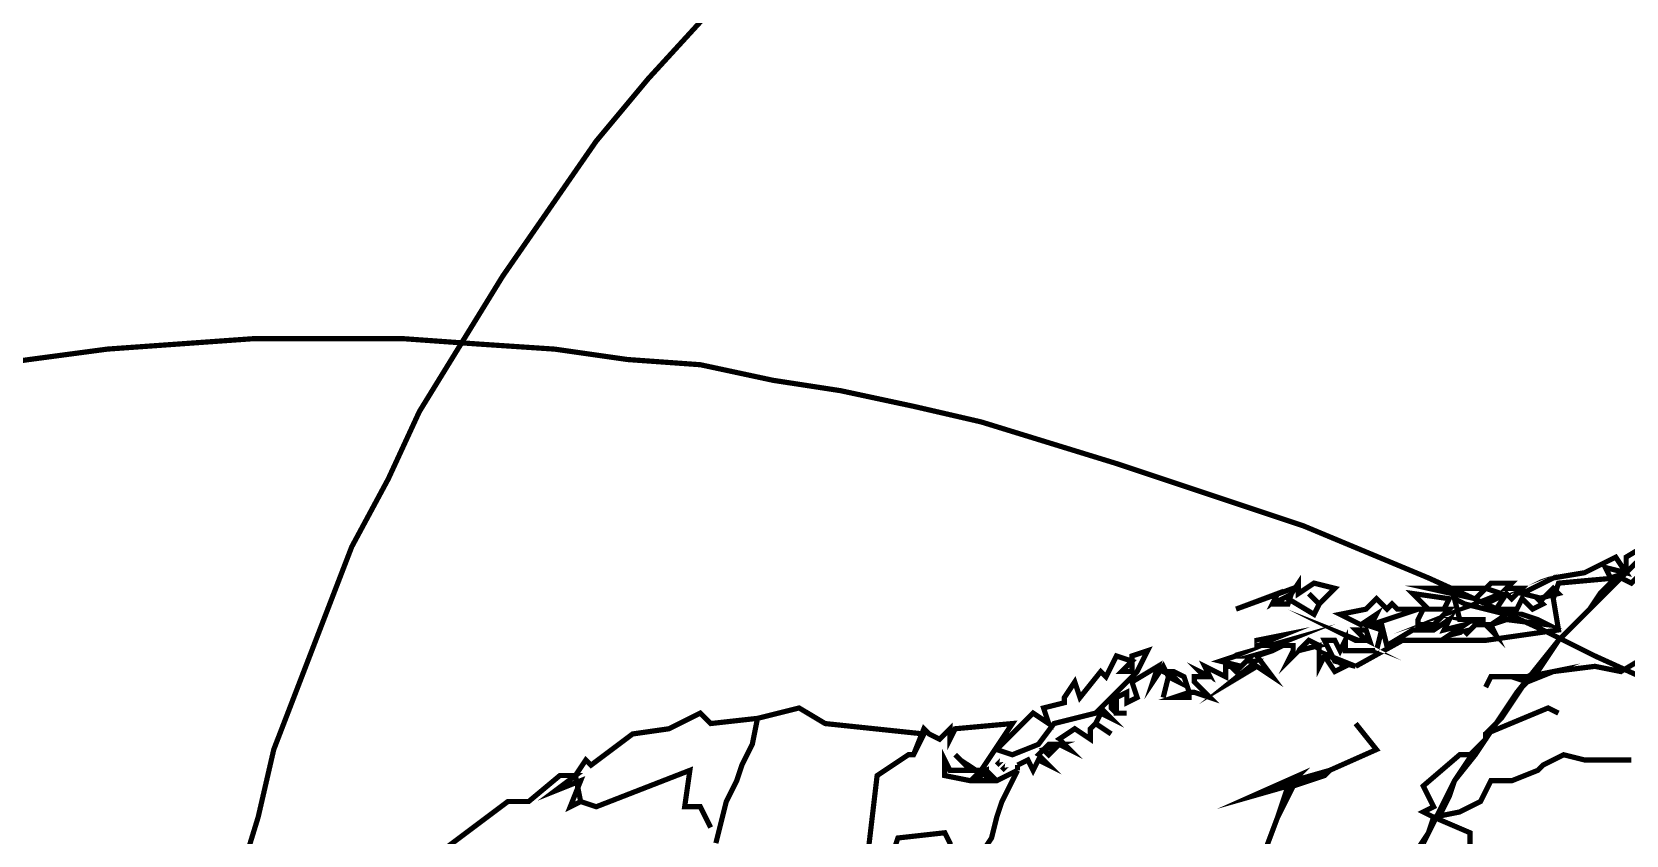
# Model space of a CAD drawing. Extents: x 475 to 2724, y -1 to 2248.
# Drawn here: x 1136.5 to 1443, y 1511.5 to 1666 of the extents above; entities that cross this region are included whole.
import ezdxf

# ---------------------------------------------------------------- set-up
doc = ezdxf.new("R2010")
doc.units = 0
doc.layers.get('0').update_dxf_attribs({"color": 8, "linetype": 'CONTINUOUS'})

msp = doc.modelspace()

# ---------------------------------------------------------------- linework, layer by layer
at = {"color": 7, "const_width": 1}
for points in [[(1266, 1669), (1255, 1657), (1245, 1645), (1236, 1632), (1227, 1619), (1219, 1606), (1211, 1593), (1205, 1580), (1198, 1567), (1193, 1554), (1188, 1541), (1183, 1528), (1180, 1515), (1176, 1502)], [(1122, 1601), (1136, 1603), (1151, 1605), (1165, 1606), (1179, 1607), (1194, 1607), (1208, 1607), (1222, 1606), (1237, 1605), (1251, 1603), (1265, 1602), (1279, 1599), (1292, 1597), (1306, 1594), (1319, 1591), (1332, 1587), (1345, 1583), (1357, 1579), (1369, 1575), (1381, 1571), (1393, 1566), (1405, 1561), (1416, 1556), (1427, 1551), (1437, 1546), (1448, 1541)], [(1445, 1564), (1440, 1559), (1435, 1554), (1430, 1549), (1426, 1544), (1422, 1539), (1418, 1533), (1414, 1527), (1410, 1522), (1407, 1516), (1404, 1510)]]:
    msp.add_lwpolyline(points, dxfattribs=at)
at = {"color": 94, "const_width": 1}
for points in [[(1391, 1544), (1387, 1545), (1385, 1549), (1385, 1549), (1387, 1549), (1388, 1547), (1389, 1549), (1389, 1547), (1395, 1547), (1396, 1551), (1393, 1552), (1396, 1552), (1397, 1548), (1402, 1551), (1406, 1551), (1409, 1553), (1408, 1551), (1412, 1552), (1409, 1550), (1413, 1551), (1412, 1550), (1414, 1552), (1416, 1552), (1418, 1550), (1417, 1552), (1420, 1553), (1428, 1552), (1426, 1553), (1420, 1555), (1422, 1555), (1423, 1557), (1425, 1555), (1427, 1556), (1426, 1557), (1430, 1558), (1429, 1559), (1427, 1557), (1423, 1558), (1429, 1561), (1435, 1562), (1441, 1565), (1443, 1562), (1439, 1563), (1440, 1561), (1443, 1562), (1443, 1565), (1448, 1568)], [(1383, 1554), (1378, 1557), (1380, 1560), (1380, 1558), (1383, 1560), (1387, 1559), (1384, 1556), (1382, 1558), (1384, 1556), (1383, 1554)], [(1421, 1557), (1420, 1558), (1418, 1555), (1416, 1556), (1420, 1558), (1414, 1556), (1419, 1558), (1416, 1559), (1417, 1560), (1421, 1560), (1420, 1559), (1423, 1559), (1421, 1557)], [(1378, 1556), (1376, 1556), (1377, 1557), (1375, 1556), (1376, 1558), (1368, 1555), (1379, 1559), (1378, 1556)], [(1403, 1555), (1394, 1552), (1395, 1554), (1392, 1552), (1388, 1554), (1393, 1555), (1395, 1557), (1397, 1555), (1398, 1556), (1399, 1555), (1403, 1555)], [(1414, 1557), (1405, 1559), (1416, 1559), (1414, 1557)], [(1408, 1555), (1405, 1555), (1402, 1558), (1409, 1557), (1408, 1555)], [(1420, 1554), (1417, 1552), (1412, 1553), (1416, 1553), (1411, 1553), (1410, 1557), (1412, 1556), (1420, 1554)], [(1394, 1548), (1389, 1550), (1391, 1549), (1393, 1549), (1391, 1551), (1393, 1551), (1394, 1548)], [(1395, 1556), (1395, 1556)], [(1406, 1552), (1403, 1552), (1403, 1553), (1404, 1555), (1409, 1555), (1406, 1552)], [(1349, 1543), (1351, 1547), (1348, 1546), (1348, 1544), (1348, 1543), (1346, 1543), (1348, 1545), (1345, 1546), (1343, 1542), (1342, 1543), (1338, 1538), (1337, 1541), (1335, 1538), (1335, 1537), (1331, 1536), (1332, 1533), (1329, 1535), (1322, 1528), (1325, 1527), (1330, 1529), (1333, 1533), (1341, 1535), (1349, 1543)], [(1326, 1525), (1328, 1526), (1329, 1524), (1330, 1526), (1332, 1525), (1330, 1527), (1332, 1529), (1334, 1529), (1331, 1528), (1332, 1527), (1334, 1529), (1336, 1528), (1334, 1530), (1337, 1532), (1340, 1530), (1340, 1532), (1341, 1533), (1344, 1531), (1341, 1533), (1342, 1535), (1344, 1534), (1342, 1536), (1344, 1538), (1344, 1536), (1345, 1535), (1347, 1535), (1345, 1535), (1345, 1538), (1347, 1539), (1347, 1537), (1349, 1538), (1348, 1541), (1353, 1544), (1352, 1541), (1354, 1544), (1355, 1542), (1354, 1538), (1355, 1542), (1357, 1541), (1356, 1542), (1354, 1543), (1356, 1543), (1358, 1542), (1359, 1539), (1356, 1538), (1359, 1538), (1359, 1539), (1360, 1539), (1363, 1538), (1361, 1540), (1360, 1541), (1360, 1542), (1362, 1542), (1361, 1543), (1363, 1542), (1362, 1544), (1366, 1542), (1366, 1544), (1367, 1544), (1368, 1543), (1370, 1545), (1372, 1545), (1367, 1541), (1372, 1544), (1375, 1542), (1372, 1546), (1372, 1546), (1375, 1547), (1377, 1548), (1379, 1548), (1379, 1547), (1378, 1545), (1382, 1549), (1384, 1548), (1380, 1547), (1384, 1548), (1384, 1547), (1384, 1544), (1385, 1546), (1387, 1543), (1389, 1544), (1386, 1546), (1391, 1544)], [(1378, 1549), (1373, 1547), (1371, 1547), (1378, 1549), (1378, 1549)], [(1377, 1550), (1372, 1548), (1372, 1549), (1377, 1550)], [(1371, 1546), (1369, 1544), (1365, 1545), (1368, 1546), (1371, 1546)], [(1360, 1540), (1360, 1540)], [(1195, 1484), (1205, 1494), (1212, 1509), (1216, 1509), (1228, 1518), (1232, 1518), (1238, 1523), (1241, 1523), (1237, 1520), (1242, 1522), (1240, 1517), (1242, 1518), (1241, 1523), (1243, 1526), (1244, 1525), (1252, 1531), (1259, 1532), (1265, 1535), (1267, 1533), (1276, 1534)], [(1276, 1534), (1284, 1536), (1289, 1533), (1308, 1531), (1306, 1527)], [(1306, 1527), (1308, 1532), (1309, 1531), (1311, 1530), (1313, 1532), (1313, 1530), (1314, 1532), (1325, 1533), (1319, 1524), (1317, 1524), (1314, 1527), (1315, 1526), (1318, 1524), (1313, 1524), (1312, 1526), (1312, 1523), (1317, 1522), (1322, 1522), (1326, 1524)], [(1323, 1526), (1322, 1525), (1323, 1526)], [(1321, 1523), (1320, 1523), (1320, 1523), (1320, 1524), (1318, 1523), (1318, 1523), (1317, 1522), (1317, 1522), (1318, 1523), (1319, 1523), (1320, 1524), (1321, 1523)], [(1324, 1525), (1323, 1524), (1324, 1525)], [(1326, 1524), (1326, 1525)], [(1326, 1525), (1326, 1525)]]:
    msp.add_lwpolyline(points, dxfattribs=at)
at = {"color": 1, "const_width": 1}
for points in [[(1441, 1561), (1442, 1561), (1444, 1560), (1449, 1565), (1451, 1563), (1454, 1561), (1457, 1559), (1460, 1557), (1463, 1556), (1465, 1554), (1468, 1552), (1471, 1550), (1473, 1548), (1474, 1548), (1477, 1546), (1479, 1544), (1482, 1542), (1485, 1540), (1487, 1538), (1490, 1536), (1493, 1534), (1496, 1532), (1498, 1529), (1500, 1528)], [(1391, 1544), (1400, 1549), (1416, 1549), (1430, 1551), (1429, 1557), (1430, 1560), (1441, 1561)], [(1326, 1524), (1325, 1522), (1323, 1518), (1322, 1515), (1321, 1511), (1319, 1508), (1318, 1504), (1317, 1501), (1317, 1500), (1316, 1497)], [(1326, 1525), (1326, 1525)]]:
    msp.add_lwpolyline(points, dxfattribs=at)
at = {"color": 6, "const_width": 1}
for points in [[(1441, 1561), (1441, 1561), (1438, 1558), (1436, 1555), (1433, 1552), (1430, 1549), (1428, 1546), (1426, 1543), (1424, 1542), (1424, 1541), (1423, 1540), (1421, 1537), (1419, 1534), (1416, 1531), (1416, 1530), (1414, 1528), (1412, 1525), (1410, 1522), (1409, 1519), (1407, 1515), (1406, 1515)], [(1406, 1515), (1411, 1516), (1415, 1518), (1416, 1520), (1417, 1522), (1421, 1522), (1426, 1524), (1427, 1525), (1431, 1527), (1435, 1526), (1437, 1526), (1439, 1526), (1444, 1526)], [(1406, 1515), (1405, 1512), (1403, 1509), (1402, 1506), (1400, 1502)]]:
    msp.add_lwpolyline(points, dxfattribs=at)
at = {"color": 5, "const_width": 1}
for points in [[(1429, 1543), (1437, 1544), (1442, 1543), (1447, 1546), (1453, 1547), (1460, 1551), (1468, 1547), (1471, 1548), (1473, 1548)], [(1416, 1540), (1417, 1542), (1421, 1542)], [(1424, 1541), (1421, 1542), (1424, 1542)], [(1424, 1542), (1429, 1543), (1429, 1543), (1424, 1541)], [(1430, 1535), (1428, 1536), (1416, 1531), (1416, 1530)], [(1391, 1533), (1395, 1528), (1386, 1524)], [(1416, 1530), (1413, 1527), (1411, 1527), (1404, 1521), (1406, 1517), (1404, 1516), (1406, 1515)], [(1297, 1506), (1299, 1523), (1302, 1525), (1305, 1527), (1306, 1527)], [(1267, 1513), (1265, 1517), (1262, 1517), (1263, 1524), (1245, 1517), (1242, 1518)], [(1385, 1523), (1379, 1521), (1376, 1515), (1376, 1515), (1378, 1521), (1371, 1519), (1380, 1523), (1379, 1522), (1386, 1524), (1385, 1523)], [(1376, 1515), (1373, 1507)], [(1406, 1515), (1413, 1512), (1413, 1505), (1415, 1504)], [(1312, 1502), (1309, 1503), (1313, 1507), (1313, 1510), (1312, 1512), (1303, 1511), (1302, 1508), (1298, 1507), (1297, 1506)]]:
    msp.add_lwpolyline(points, dxfattribs=at)
at = {"color": 14, "const_width": 1}
for points in [[(1276, 1534), (1275, 1529), (1273, 1525), (1272, 1522), (1270, 1518), (1269, 1514), (1268, 1510)], [(1293, 1496), (1294, 1499), (1295, 1503), (1297, 1506), (1299, 1523), (1302, 1525), (1305, 1527), (1306, 1527), (1308, 1532)]]:
    msp.add_lwpolyline(points, dxfattribs=at)

doc.saveas('drawing.dxf')
